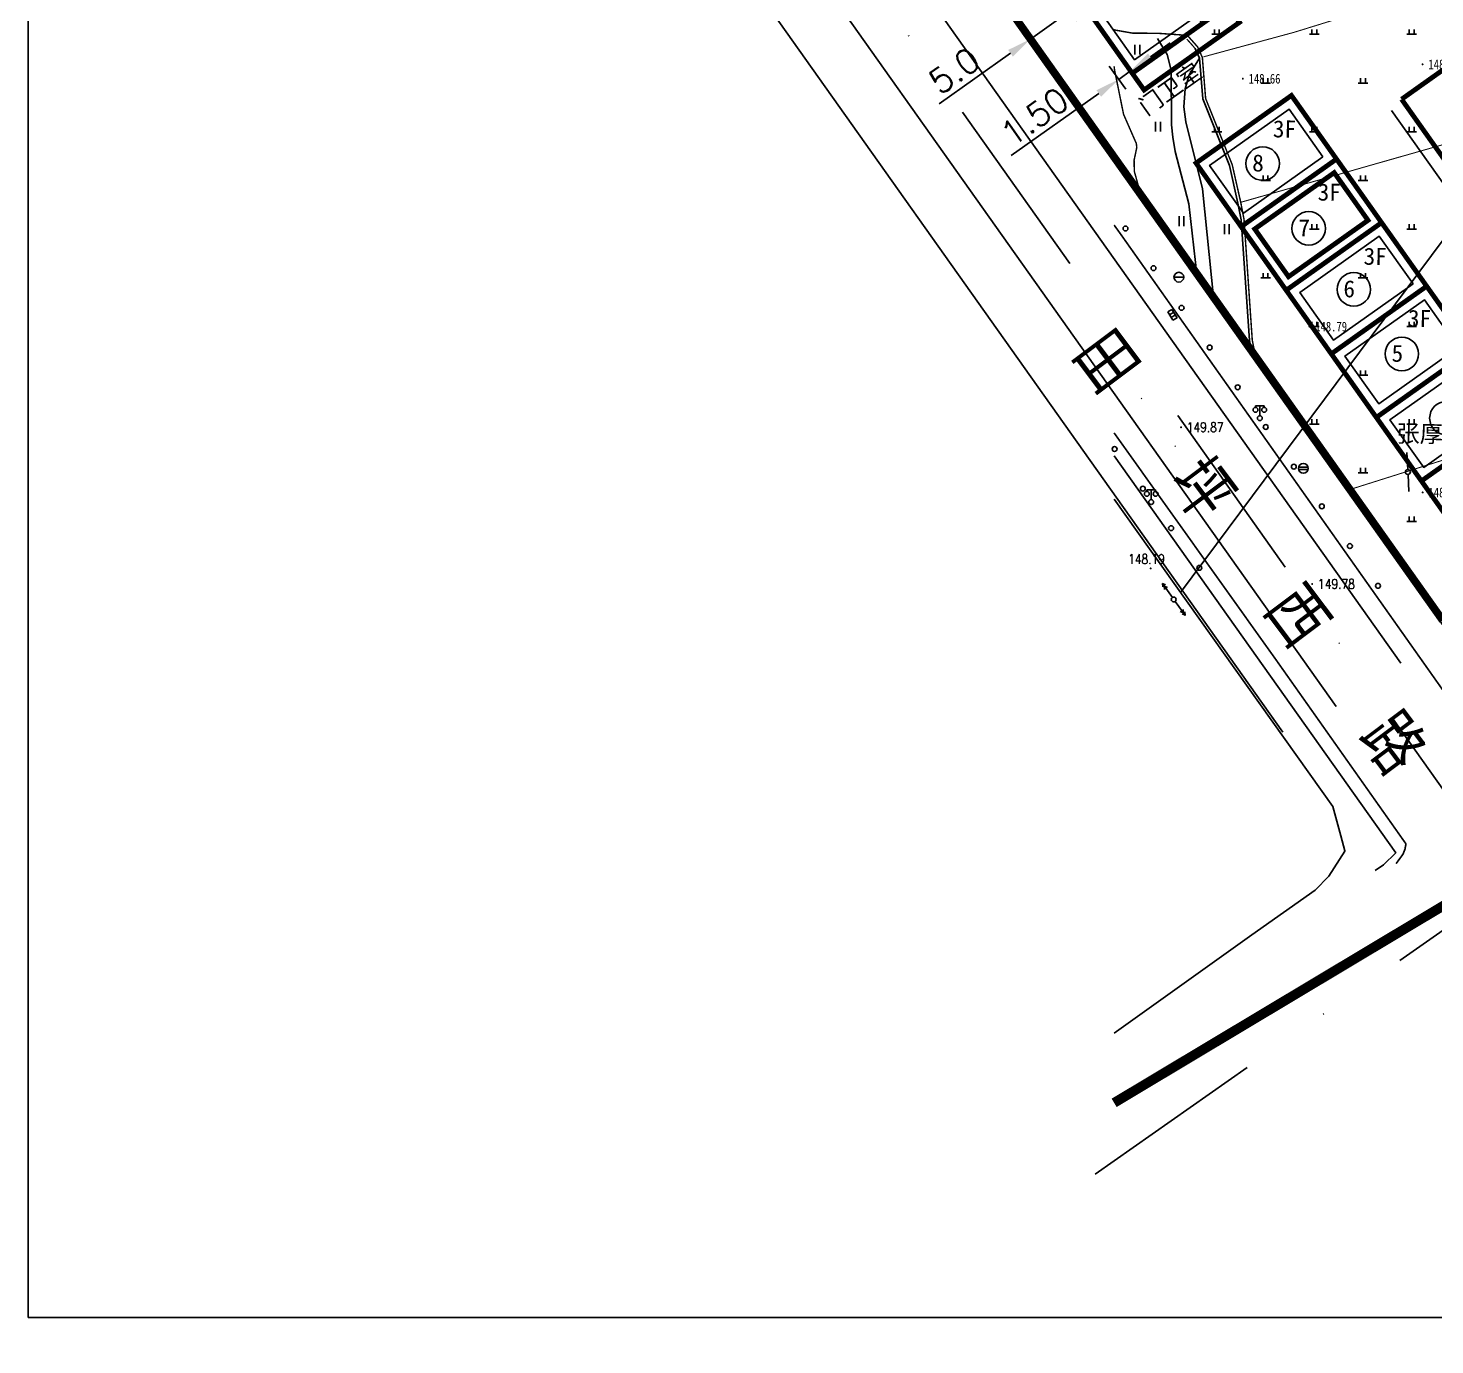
# Model space of a CAD drawing. Extents: x -809667 to 586099, y 3084146 to 3634412.
# Drawn here: x 381543.4 to 381687.8, y 3085483.5 to 3085618.6 of the extents above; entities that cross this region are included whole.
import ezdxf
from ezdxf.enums import TextEntityAlignment as Align

# ---------------------------------------------------------------- set-up
doc = ezdxf.new("R2010")
doc.units = 0
doc.header["$LTSCALE"] = 0.5
doc.header["$PDSIZE"] = 0.2
for name, pattern in [('DASHDOT', [25.4, 12.7, -6.35, 0, -6.35]), ('X3', [5, 4, -1]), ('X9', [10, 6, -2, 0, -2])]:
    doc.linetypes.add(name, pattern=pattern)
doc.layers.get('0').update_dxf_attribs({"linetype": 'CONTINUOUS'})
doc.layers.get('Defpoints').update_dxf_attribs({"linetype": 'CONTINUOUS'})
for name, color, linetype in [('dxt', 252, 'CONTINUOUS'), ('GCD', 252, 'CONTINUOUS'), ('RD-中线', 1, 'DASHDOT'), ('RD-侧石线', 5, 'CONTINUOUS'), ('RD-红线', 7, 'CONTINUOUS'), ('SHP_ZD', 7, 'CONTINUOUS'), ('XG-规划建筑', 7, 'CONTINUOUS'), ('平面线', 7, 'CONTINUOUS'), ('文字', 7, 'CONTINUOUS'), ('新测范围线', 1, 'CONTINUOUS')]:
    doc.layers.add(name, color=color, linetype=linetype)
doc.styles.add('DIMST', font='', dxfattribs={"width": 0.8})
doc.styles.add('HZ', font='', dxfattribs={"width": 0.8})
doc.styles.get("Standard").update_dxf_attribs({"font": 'rs.shx', "bigfont": 'hztxt.shx'})
doc.styles.add('宋体', font='')
doc.styles.get('DIMST').set_extended_font_data('SimSun')
doc.styles.get('HZ').set_extended_font_data('NSimSun')
doc.styles.get('宋体').set_extended_font_data('SimSun')
doc.linetypes.add('10421', pattern='A,2,[150,AAA.SHX,S=1,R=0,X=0,Y=1],1e-11', length=2)
doc.linetypes.add('1161', pattern='A,0,[149,AAA.SHX,S=0.15,R=0,X=0,Y=0],-1.6', length=1.6)
doc.linetypes.add('444', pattern='A,4.5,[145,AAA.SHX,S=1,R=0,X=0,Y=1],4.5,-0.5,[146,AAA.SHX,S=1,R=0,X=0,Y=0],-0.5', length=10)
doc.dimstyles.new('ISO-25', dxfattribs={"dimtxt": 2.5, "dimasz": 2.5, "dimexe": 1.25, "dimexo": 0.625, "dimtad": 1, "dimtxsty": 'Standard', "dimcen": 2.5, "dimadec": 0, "dimazin": 0, "dimtfac": 1, "dimtmove": 0, "dimatfit": 3, "dimfxl": 0, "dimarcsym": 0})

# ---------------------------------------------------------------- blocks, each defined once
blk = doc.blocks.new('gc013c')
at = {"linetype": 'Continuous'}
blk.add_line((0.5, 0), (4, 0), dxfattribs=at)
at = {"linetype": 'Continuous', "const_width": 0.15, "flags": 128}
blk.add_lwpolyline([(3.775, 0, 1), (3.925, 0, 1)], format="xyb", close=True, dxfattribs=at)
blk = doc.blocks.new('gc170')
at = {"linetype": 'Continuous'}
blk.add_circle((0, 0), 0.5, dxfattribs=at)
blk = doc.blocks.new('gc121')
at = {"color": 0}
for p, q in [((-0.5, -1), (-0.5, 1)), ((0.5, -1), (0.5, 1))]:
    blk.add_line(p, q, dxfattribs=at)
blk = doc.blocks.new('gc097')
at = {"color": 0}
for p, q in [((-0.9, 2.2), (-0.9, 2.5)), ((-0.9, 2.5), (0.9, 2.5)), ((0, 0.5), (0, 2.5)), ((0.9, 2.5), (0.9, 2.2))]:
    blk.add_line(p, q, dxfattribs=at)
for centre in [(-0.9, 1.7), (0, 0), (0.9, 1.7)]:
    blk.add_circle(centre, 0.5, dxfattribs=at)
blk = doc.blocks.new('gc042')
blk.add_line((-1, 0), (1, 0))
blk.add_circle((0, 0), 1)
blk = doc.blocks.new('gc053')
for p, q in [((-0.97, 0.25), (0.97, 0.25)), ((-0.97, -0.25), (0.97, -0.25))]:
    blk.add_line(p, q)
blk.add_circle((0, 0), 1)
blk = doc.blocks.new('gc041')
for p, q in [((-1, 0.5), (1, 0.5)), ((-1, -0.5), (-1, 0.5)), ((-0.33, 0.5), (-0.33, -0.5)), ((0.33, 0.5), (0.33, -0.5)), ((1, 0.5), (1, -0.5)), ((1, -0.5), (-1, -0.5))]:
    blk.add_line(p, q)
blk = doc.blocks.new('gc013a')
at = {"linetype": 'Continuous'}
blk.add_line((0.5, 0), (4, 0), dxfattribs=at)
at = {"linetype": 'Continuous', "flags": 128}
for points in [[(2.77, 0.35), (3.38, 0), (2.77, -0.35)], [(3.39, 0.35), (4, 0), (3.39, -0.35)]]:
    blk.add_lwpolyline(points, dxfattribs=at)
blk = doc.blocks.new('gc119')
at = {"color": 0}
for p, q in [((-1, 0), (1, 0)), ((-0.5, 1), (-0.5, 0)), ((0.5, 1), (0.5, 0))]:
    blk.add_line(p, q, dxfattribs=at)
blk = doc.blocks.new('GC200')
at = {"color": 0, "linetype": 'Continuous', "const_width": 0.2, "flags": 128}
blk.add_lwpolyline([(-0.1, 0, 1), (0.1, 0, 1)], format="xyb", close=True, dxfattribs=at)
blk = doc.blocks.new('*D57')
at = {"layer": 'Defpoints', "color": 0, "linetype": 'ByBlock', "transparency": 16777216}
for p in [(381650.37, 3085620.41), (381650.37, 3085620.41), (381646.29, 3085617.52)]:
    blk.add_point(p, dxfattribs=at)
at = {"layer": '平面线', "color": 0, "linetype": 'ByBlock', "lineweight": -2, "transparency": 16777216}
for p, q in [((381652.41, 3085621.86), (381654.45, 3085623.3)), ((381650.37, 3085620.41), (381646.29, 3085617.52)), ((381650.73, 3085619.9), (381651.09, 3085619.39)), ((381646.65, 3085617.01), (381647.01, 3085616.5)), ((381644.25, 3085616.07), (381636.92, 3085610.88))]:
    blk.add_line(p, q, dxfattribs=at)
at = {"layer": '平面线', "color": 0, "linetype": 'ByBlock', "transparency": 16777216}
for points in [[(381652.17, 3085622.2), (381652.65, 3085621.52), (381650.37, 3085620.41)], [(381644.01, 3085616.41), (381644.49, 3085615.73), (381646.29, 3085617.52)]]:
    blk.add_solid(points, dxfattribs=at)
at = {"layer": '平面线', "color": 0, "linetype": 'ByBlock', "lineweight": -2, "transparency": 16777216, "insert": (381638.48, 3085614.28), "char_height": 2.5, "attachment_point": 5, "rotation": 35.329}
blk.add_mtext('5.0', dxfattribs=at)
blk = doc.blocks.new('*D56')
at = {"layer": 'Defpoints', "color": 0, "linetype": 'ByBlock', "transparency": 16777216}
for p in [(381654.03, 3085615.25), (381655.25, 3085616.12), (381656.57, 3085614.25)]:
    blk.add_point(p, dxfattribs=at)
at = {"layer": '平面线', "color": 0, "linetype": 'ByBlock', "lineweight": -2, "transparency": 16777216}
for p, q in [((381658.61, 3085615.7), (381660.65, 3085617.14)), ((381655.61, 3085615.61), (381657.3, 3085613.23)), ((381654.39, 3085614.74), (381656.07, 3085612.37)), ((381656.57, 3085614.25), (381655.35, 3085613.39)), ((381653.31, 3085611.94), (381644.33, 3085605.57))]:
    blk.add_line(p, q, dxfattribs=at)
at = {"layer": '平面线', "color": 0, "linetype": 'ByBlock', "transparency": 16777216}
for points in [[(381658.37, 3085616.04), (381658.85, 3085615.36), (381656.57, 3085614.25)], [(381653.07, 3085612.28), (381653.55, 3085611.6), (381655.35, 3085613.39)]]:
    blk.add_solid(points, dxfattribs=at)
at = {"layer": '平面线', "color": 0, "linetype": 'ByBlock', "lineweight": -2, "transparency": 16777216, "insert": (381646.71, 3085609.56), "char_height": 2.5, "attachment_point": 5, "rotation": 35.3299}
blk.add_mtext('1.50', dxfattribs=at)

msp = doc.modelspace()

# ---------------------------------------------------------------- linework, layer by layer
at = {"color": 8, "linetype": 'X9', "const_width": 0.8}
msp.add_lwpolyline([(381688.612, 3085557.847), (381613.748, 3085663.416), (381612.332, 3085666.309), (381611.908, 3085669.443), (381612.419, 3085672.365), (381613.949, 3085675.258), (381616.248, 3085677.207), (381618.117, 3085678.583), (381619.83, 3085679.826), (381627.879, 3085685.598), (381678.11, 3085720.709), (381688.717, 3085705.242), (381683.758, 3085698.203), (381694.557, 3085680.778)], dxfattribs=at)
at = {"layer": 'dxt', "color": 252, "linetype": 'Continuous'}
msp.add_line((381662.346, 3085617.516, 0.725), (381662.895, 3085616.934, 0.725), dxfattribs=at)
msp.add_lwpolyline([(381661.705, 3085560.704), (381978.444, 3085986.058)], dxfattribs=at)
at = {"layer": 'dxt', "color": 252, "linetype": 'X3', "const_width": 0.15, "flags": 128}
for points in [[(381660.536, 3085627.595), (381660.331, 3085627.474), (381660.425, 3085627.112), (381662.066, 3085625.411), (381662.993, 3085623.877), (381663.648, 3085622.558), (381664.026, 3085621.227), (381664.048, 3085620.529), (381663.687, 3085619.066), (381662.995, 3085618.257), (381662.373, 3085617.966)], [(381662.401, 3085617.906), (381659.325, 3085618.121), (381656.797, 3085618.131), (381655.031, 3085618.44), (381654.883, 3085618.5)], [(381669.472, 3085584.503), (381669.06, 3085586.63), (381668.215, 3085599.018), (381667.881, 3085600.747), (381667.006, 3085604.618), (381664.273, 3085611.429), (381663.938, 3085615.636), (381663.442, 3085616.735), (381662.401, 3085617.906)], [(381654.883, 3085614.726), (381654.922, 3085614.38), (381655.849, 3085609.808), (381657.16, 3085606.809), (381657.209, 3085606.401), (381656.932, 3085605.095), (381656.955, 3085603.951), (381657.554, 3085601.771), (381657.836, 3085600.938)]]:
    msp.add_lwpolyline(points, dxfattribs=at)
at = {"layer": 'dxt', "color": 252, "linetype": 'Continuous', "const_width": 0.1, "flags": 128}
for points in [[(381668.026, 3085616.776), (381673.368, 3085618.224), (381688.765, 3085622.984), (381694.263, 3085624.297), (381699.035, 3085625.762), (381701.887, 3085626.164)], [(381664.033, 3085615.694), (381668.026, 3085616.776)], [(381715.148, 3085582.671), (381678.87, 3085571.222)]]:
    msp.add_lwpolyline(points, dxfattribs=at)
at = {"layer": 'dxt', "color": 252, "linetype": '10421'}
msp.add_lwpolyline([(381659.341, 3085617.601), (381660.315, 3085615.927), (381660.742, 3085614.324), (381660.778, 3085608.725), (381660.916, 3085607.456), (381661.146, 3085605.998), (381662.534, 3085600.612), (381663.393, 3085593.093)], dxfattribs=at)
at = {"layer": 'dxt', "color": 252, "linetype": '10421', "flags": 128}
for points in [[(381669.051, 3085585.097), (381668.765, 3085586.58), (381667.921, 3085598.963), (381667.587, 3085600.687), (381666.714, 3085604.549), (381663.977, 3085611.377), (381663.648, 3085615.559), (381663.192, 3085616.569), (381662.346, 3085617.516)], [(381665.101, 3085590.68), (381663.944, 3085602.142), (381662.256, 3085609.017), (381662.046, 3085610.57), (381662.189, 3085612.412), (381662.596, 3085613.846), (381663.648, 3085615.559)]]:
    msp.add_lwpolyline(points, dxfattribs=at)
at = {"layer": 'dxt', "color": 252, "linetype": 'Continuous', "flags": 128}
for points, const_width, elevation in [([(381708.271, 3085613.252), (381701.634, 3085610.393), (381677.258, 3085603.444)], 0.1, 145.88), ([(381677.258, 3085603.444), (381667.877, 3085600.77)], 0.1, 145.88), ([(381654.883, 3085598.432), (381655.571, 3085597.477), (381694.861, 3085541.867), (381697.528, 3085537.876), (381724.534, 3085500), (381727.229, 3085496.221), (381736.18, 3085483.577)], 0.175, 129.063), ([(381654.883, 3085598.432), (381655.571, 3085597.477), (381694.861, 3085541.867), (381697.528, 3085537.876), (381724.534, 3085500)], 0.175, 129.063), ([(381683.821, 3085532.885), (381684.524, 3085533.845), (381684.74, 3085534.383), (381684.832, 3085534.918), (381671.474, 3085553.844), (381654.883, 3085577.095)], 0.175, 127.147)]:
    msp.add_lwpolyline(points, dxfattribs=dict(at, const_width=const_width, elevation=elevation))
at = {"layer": 'dxt', "color": 252, "linetype": '1161', "elevation": 129.063, "flags": 128}
msp.add_lwpolyline([(381654.883, 3085605.028), (381658.708, 3085599.713), (381698.037, 3085544.049), (381700.699, 3085540.064), (381729.266, 3085500)], dxfattribs=at)
at = {"layer": 'dxt', "color": 252, "linetype": '444', "flags": 128}
msp.add_lwpolyline([(381681.68, 3085532.168), (381682.531, 3085532.75), (381683.781, 3085534), (381658.063, 3085570.25), (381654.883, 3085574.752)], dxfattribs=at)
at = {"layer": 'RD-中线', "ltscale": 3}
for points in [[(381716.617, 3085501), (381580.938, 3085692.42)], [(381652.94, 3085501), (381695.458, 3085530.852), (381806.865, 3085609.015)]]:
    msp.add_lwpolyline(points, dxfattribs=at)
at = {"layer": 'RD-侧石线', "color": 8, "ltscale": 3}
for points in [[(381684.324, 3085553.478), (381606.012, 3085663.963)], [(381677.678, 3085549.018), (381601.108, 3085657.046)]]:
    msp.add_lwpolyline(points, dxfattribs=at)
at = {"layer": 'RD-红线', "color": 8}
msp.add_lwpolyline([(381622.358, 3085681.595), (381622.367, 3085681.582), (381613.15, 3085673.782, 0.4156761), (381613.829, 3085663.313), (381688.657, 3085557.741)], format="xyb", dxfattribs=at)
msp.add_lwpolyline([(381672.188, 3085546.386), (381596.696, 3085652.893)], dxfattribs=at)
at = {"layer": 'SHP_ZD', "color": 1}
msp.add_lwpolyline([(381654.883, 3085570.284), (381677.334, 3085538.754), (381678.138, 3085535.747), (381678.556, 3085534.188), (381678.558, 3085534.179), (381676.935, 3085531.588), (381675.532, 3085530.165), (381669.016, 3085525.591), (381654.883, 3085515.498)], dxfattribs=at)
msp.add_lwpolyline([(381654.883, 3085570.284), (381677.334, 3085538.754), (381678.138, 3085535.747), (381678.556, 3085534.188), (381678.558, 3085534.179), (381676.935, 3085531.588), (381675.532, 3085530.165), (381669.016, 3085525.591), (381654.883, 3085515.498)], dxfattribs=at)
at = {"layer": 'XG-规划建筑', "color": 8, "linetype": 'ByBlock', "lineweight": -2, "const_width": 0.5}
for points in [[(381666.535, 3085620.952), (381656.745, 3085614.012), (381652.119, 3085620.539), (381661.909, 3085627.478)], [(381666.535, 3085620.952), (381667.748, 3085619.241), (381657.958, 3085612.302), (381656.745, 3085614.012)], [(381677.707, 3085605.209), (381667.917, 3085598.27), (381663.291, 3085604.797), (381673.081, 3085611.736)], [(381682.333, 3085598.683), (381672.543, 3085591.743), (381667.917, 3085598.27), (381677.707, 3085605.209)], [(381680.939, 3085598.92), (381672.781, 3085593.137), (381669.311, 3085598.032), (381677.47, 3085603.815)], [(381686.96, 3085592.156), (381677.17, 3085585.216), (381672.543, 3085591.743), (381682.333, 3085598.683)], [(381691.586, 3085585.629), (381681.796, 3085578.69), (381677.17, 3085585.216), (381686.96, 3085592.156)], [(381696.212, 3085579.102), (381686.422, 3085572.163), (381681.796, 3085578.69), (381691.586, 3085585.629)], [(381700.839, 3085572.576), (381691.048, 3085565.636), (381686.422, 3085572.163), (381696.212, 3085579.102)], [(381700.839, 3085572.576), (381691.048, 3085565.636), (381686.422, 3085572.163), (381696.212, 3085579.102)]]:
    msp.add_lwpolyline(points, close=True, dxfattribs=at)
at = {"layer": 'XG-规划建筑', "color": 8, "linetype": 'ByBlock', "lineweight": -2}
for points in [[(381665.141, 3085621.189), (381656.983, 3085615.406), (381653.513, 3085620.302), (381661.671, 3085626.084)], [(381676.313, 3085605.447), (381668.155, 3085599.664), (381664.685, 3085604.559), (381672.843, 3085610.342)], [(381685.566, 3085592.393), (381677.407, 3085586.611), (381673.938, 3085591.506), (381682.096, 3085597.288)], [(381690.192, 3085585.867), (381682.034, 3085580.084), (381678.564, 3085584.979), (381686.722, 3085590.762)], [(381694.818, 3085579.34), (381686.66, 3085573.557), (381683.19, 3085578.452), (381691.348, 3085584.235)]]:
    msp.add_lwpolyline(points, close=True, dxfattribs=at)
at = {"layer": 'XG-规划建筑', "color": 8, "linetype": 'ByBlock', "lineweight": -2, "const_width": 0.5}
for points in [[(381684.387, 3085611.349), (381694.118, 3085618.26)], [(381702.891, 3085585.241), (381684.385, 3085611.348)]]:
    msp.add_lwpolyline(points, dxfattribs=at)
at = {"layer": '平面线', "color": 8, "linetype": 'ByBlock', "lineweight": -2}
msp.add_line((381683.352, 3085610.196), (381701.744, 3085584.249), dxfattribs=at)
for points in [[(381657.643, 3085580.603), (381657.713, 3085580.653)], [(381661.119, 3085575.713), (381661.183, 3085575.758)]]:
    msp.add_lwpolyline(points, dxfattribs=at)
for centre in [(381670.124, 3085604.747), (381674.857, 3085598.09), (381679.481, 3085591.831), (381684.413, 3085585.206), (381688.989, 3085578.613)]:
    msp.add_circle(centre, 1.721, dxfattribs=at)
at = {"layer": '文字', "color": 3, "linetype": 'Continuous', "flags": 128}
msp.add_lwpolyline([(381543.42, 3085960.15), (382983.269, 3085960.15), (382983.269, 3085486.288), (381543.42, 3085486.288)], close=True, dxfattribs=at)
at = {"layer": '新测范围线', "color": 252, "const_width": 1, "flags": 128}
msp.add_lwpolyline([(381654.883, 3085508.332), (381691.645, 3085530.345)], dxfattribs=at)

# ---------------------------------------------------------------- block references
at = {"layer": 'dxt', "color": 8, "linetype": 'Continuous', "xscale": 0.5, "yscale": 0.5}
for name, p in [('gc119', (381665.425, 3085618.013)), ('gc119', (381675.425, 3085618.013)), ('gc119', (381685.425, 3085618.013)), ('gc121', (381657.255, 3085616.425, 0.725)), ('gc119', (381670.425, 3085613.013)), ('gc119', (381680.425, 3085613.013)), ('gc121', (381659.392, 3085608.531, 0.725)), ('gc119', (381665.425, 3085608.013)), ('gc119', (381675.425, 3085608.013)), ('gc119', (381685.425, 3085608.013)), ('gc119', (381670.425, 3085603.013)), ('gc119', (381680.425, 3085603.013)), ('gc121', (381661.796, 3085598.834, 0.725)), ('gc121', (381666.456, 3085598.011, 0.724)), ('gc119', (381675.425, 3085598.013)), ('gc119', (381685.425, 3085598.013)), ('gc119', (381670.425, 3085593.013)), ('gc119', (381680.425, 3085593.013)), ('gc119', (381675.425, 3085588.013)), ('gc119', (381685.425, 3085588.013)), ('gc119', (381680.425, 3085583.013)), ('gc097', (381669.838, 3085578.614)), ('gc119', (381675.425, 3085578.013)), ('gc119', (381685.425, 3085578.013)), ('gc119', (381680.425, 3085573.013)), ('gc097', (381658.688, 3085570, -866.002)), ('gc119', (381685.425, 3085568.013))]:
    msp.add_blockref(name, p, dxfattribs=at)
at = {"layer": 'dxt', "color": 252, "linetype": 'Continuous'}
for name, p, xscale, yscale, rotation in [('gc170', (381656.044, 3085598.086), 0.5000000000219319, 0.5000000000219319, 304.3318256262856), ('gc170', (381658.925, 3085594.011), 0.5000000000461045, 0.5000000000461045, 303.8375116071703), ('gc041', (381660.873, 3085589.218), 0.4999999998933876, 0.4999999998933876, 301.7984297565501), ('gc170', (381661.804, 3085589.936), 0.5000000000461045, 0.5000000000461045, 303.8375116071703), ('gc170', (381664.684, 3085585.86), 0.5000000000461045, 0.5000000000461045, 303.8375116071703), ('gc170', (381667.563, 3085581.785), 0.5000000000461045, 0.5000000000461045, 303.8375116071703), ('gc170', (381670.443, 3085577.709), 0.5000000000461045, 0.5000000000461045, 303.8375116071703), ('gc170', (381654.932, 3085575.442), 0.5000000000943446, 0.5000000000943446, 124.1040948680902), ('gc013c', (381685.034, 3085573.087, 0.723), 0.4999999998150619, 0.4999999998150619, 93.03653447848933), ('gc170', (381673.323, 3085573.633), 0.5000000000461045, 0.5000000000461045, 303.8375116071703), ('gc013c', (381685.034, 3085573.087, 0.723), 0.4999999998914725, 0.4999999998914725, 272.9027641470968), ('gc170', (381657.83, 3085571.38), 0.5000000000943446, 0.5000000000943446, 124.1040948680902), ('gc170', (381676.202, 3085569.558), 0.5000000000461045, 0.5000000000461045, 303.8375116071703), ('gc170', (381660.729, 3085567.318), 0.5000000000943446, 0.5000000000943446, 124.1040948680902), ('gc170', (381679.082, 3085565.482), 0.5000000000461045, 0.5000000000461045, 303.8375116071703), ('gc170', (381663.628, 3085563.256), 0.5000000000943446, 0.5000000000943446, 124.1040948680902), ('gc013a', (381661, 3085560), 0.5, 0.5, 125.0093379491309), ('gc170', (381681.961, 3085561.407), 0.5000000000461045, 0.5000000000461045, 303.8375116071703), ('gc013a', (381661, 3085560), 0.5, 0.5, 305.8099514763425)]:
    msp.add_blockref(name, p, dxfattribs=dict(at, xscale=xscale, yscale=yscale, rotation=rotation))
at = {"layer": 'dxt', "color": 252, "linetype": 'Continuous', "xscale": 0.5, "yscale": 0.5}
for name, p in [('gc042', (381661.526, 3085593.084)), ('gc053', (381674.308, 3085573.461)), ('gc170', (381685.034, 3085573.087, 0.723)), ('gc170', (381661, 3085560))]:
    msp.add_blockref(name, p, dxfattribs=at)
at = {"layer": 'GCD', "color": 8, "linetype": 'Continuous'}
ref = msp.add_blockref('GC200', (381686.542, 3085614.932, 148.59), dxfattribs=dict(at, xscale=0.5, yscale=0.5, zscale=0.5))
ref.add_attrib('height', '148.59', dxfattribs={"linetype": 'Continuous', "height": 1, "style": 'HZ', "width": 0.8}).set_placement((381687.142, 3085614.932, 148.59), align=Align.MIDDLE_LEFT)
ref = msp.add_blockref('GC200', (381668.09, 3085613.458, 148.66), dxfattribs=dict(at, xscale=0.5, yscale=0.5, zscale=0.5))
ref.add_attrib('height', '148.66', dxfattribs={"linetype": 'Continuous', "height": 1, "style": 'HZ', "width": 0.8}).set_placement((381668.69, 3085613.458, 148.66), align=Align.MIDDLE_LEFT)
ref = msp.add_blockref('GC200', (381674.925, 3085588.013, 148.79), dxfattribs=dict(at, xscale=0.5, yscale=0.5, zscale=0.5))
ref.add_attrib('height', '148.79', dxfattribs={"linetype": 'Continuous', "height": 1, "style": 'HZ', "width": 0.8}).set_placement((381675.525, 3085588.013, 148.79), align=Align.MIDDLE_LEFT)
ref = msp.add_blockref('GC200', (381661.754, 3085577.68, 149.87), dxfattribs=dict(at, xscale=0.5, yscale=0.5, zscale=0.5))
ref.add_attrib('height', '149.87', dxfattribs={"linetype": 'Continuous', "height": 1, "width": 0.8}).set_placement((381662.354, 3085577.68, 149.87), align=Align.MIDDLE_LEFT)
ref = msp.add_blockref('GC200', (381686.547, 3085570.989, 148.77), dxfattribs=dict(at, xscale=0.5, yscale=0.5, zscale=0.5))
ref.add_attrib('height', '148.77', dxfattribs={"linetype": 'Continuous', "height": 1, "style": 'HZ', "width": 0.8}).set_placement((381687.147, 3085570.989, 148.77), align=Align.MIDDLE_LEFT)
ref = msp.add_blockref('GC200', (381658.631, 3085563.186, 148.195), dxfattribs=dict(at, xscale=0.5, yscale=0.5, zscale=0.5))
ref.add_attrib('height', '148.19', dxfattribs={"linetype": 'Continuous', "height": 1, "width": 0.8}).set_placement((381656.328, 3085564.148, 148.195), align=Align.MIDDLE_LEFT)
ref = msp.add_blockref('GC200', (381675.206, 3085561.592, 149.78), dxfattribs=dict(at, xscale=0.5, yscale=0.5, zscale=0.5))
ref.add_attrib('height', '149.78', dxfattribs={"linetype": 'Continuous', "height": 1, "width": 0.8}).set_placement((381675.806, 3085561.592, 149.78), align=Align.MIDDLE_LEFT)

# ---------------------------------------------------------------- texts
at = {"layer": 'XG-规划建筑', "color": 8, "linetype": 'ByBlock', "lineweight": -2, "style": 'DIMST'}
for s, p in [('3F', (381671.167, 3085607.439)), ('3F', (381675.761, 3085600.952)), ('3F', (381680.477, 3085594.363)), ('3F', (381685.025, 3085587.989)), ('张厚顺', (381683.849, 3085576.163))]:
    msp.add_text(s, height=1.75, rotation=359.29859, dxfattribs=at).set_placement(p)
at = {"layer": '平面线', "color": 8, "linetype": 'ByBlock', "lineweight": -2, "char_height": 1.75, "width": 9.03778, "attachment_point": 1, "style": '宋体'}
for s, insert, rotation in [('门卫室', (381657.188, 3085611.042), 35.32991), ('8', (381669.069, 3085605.691), 359.29859), ('7', (381673.802, 3085599.034), 359.29859), ('6', (381678.427, 3085592.775), 359.29859)]:
    msp.add_mtext(s, dxfattribs=dict(at, insert=insert, rotation=rotation))
at = {"layer": '平面线', "color": 8, "linetype": 'ByBlock', "lineweight": -2, "insert": (381683.358, 3085586.15), "char_height": 1.75, "width": 9.03778, "attachment_point": 1, "style": '宋体'}
msp.add_mtext('5', dxfattribs=at)
at = {"layer": '文字', "color": 8, "linetype": 'Continuous', "insert": (381654.539, 3085588.214), "char_height": 5, "width": 162.80629, "attachment_point": 1, "rotation": 306.89997, "style": 'DIMST'}
msp.add_mtext('{\\fSimHei|b0|i0|c134|p49;田    坪    西    路}', dxfattribs=at)

# ---------------------------------------------------------------- dimensions: what is measured, and where the dimension line sits
at = {"layer": '平面线', "color": 8, "linetype": 'ByBlock', "lineweight": -2}
for base, p1, p2, angle, text, picture, middle in [((381650.369, 3085620.412, -156.356), (381646.29, 3085617.52, 158.687), (381650.369, 3085620.412, 150.023), 35.32905, '5.0', '*D57', (381639.564, 3085612.753, -156.356)), ((381656.574, 3085614.253, -156.356), (381654.027, 3085615.252, 150.023), (381655.251, 3085616.12), 35.32991, '1.50', '*D56', (381647.798, 3085608.033, -156.356))]:
    dim = msp.add_linear_dim(base=base, p1=p1, p2=p2, angle=angle, text=text, dimstyle='ISO-25', dxfattribs=at)
    dim.commit()
    dim.dimension.update_dxf_attribs({"geometry": picture, "text_midpoint": middle, "dimtype": 128})

doc.saveas('drawing.dxf')
